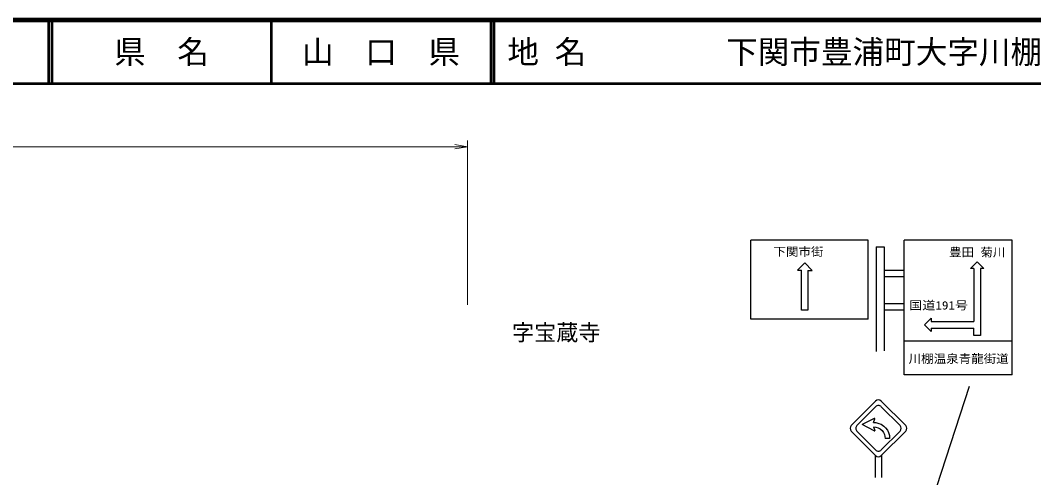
# Model space of a CAD drawing. Units: millimetres, scale not verified. Extents: x 40000 to 680000, y 20000 to 380000.
# Drawn here: x 293268 to 453701, y 307640 to 380000 of the extents above; entities that cross this region are included whole.
import ezdxf
from ezdxf.enums import TextEntityAlignment as Align

# ---------------------------------------------------------------- set-up
doc = ezdxf.new("R2010")
doc.units = ezdxf.units.MM
doc.header["$LTSCALE"] = 1000
doc.layers.add('M-BMK-HTXT', color=7, linetype='Continuous')
doc.layers.add('M-TTL-TXT', color=7, linetype='Continuous')
for name, color, linetype, lineweight in [('M-STR-HTXT', 7, 'Continuous', 13), ('M-STR-STRC', 7, 'Continuous', 25), ('M-TTL', 2, 'Continuous', 140), ('M-TTL-LINE', 7, 'Continuous', 50)]:
    doc.layers.add(name, color=color, linetype=linetype, lineweight=lineweight)
doc.styles.add('ＭＳ ゴシック', font='')
doc.styles.get('ＭＳ ゴシック').set_extended_font_data('MS Gothic')

# ---------------------------------------------------------------- blocks, each defined once
blk = doc.blocks.new('open_arrow')
at = {"color": 0, "linetype": 'Continuous', "lineweight": -2}
blk.add_lwpolyline([(7.5, 1.25), (0, 0), (7.5, -1.25)], dxfattribs=at)

msp = doc.modelspace()

# ---------------------------------------------------------------- linework, layer by layer
at = {"layer": 'M-STR-HTXT'}
for p, q in [((364088, 335000), (364088, 361000)), ((88295, 360000), (364088, 360000))]:
    msp.add_line(p, q, dxfattribs=at)
at = {"layer": 'M-STR-STRC'}
for p, q in [((408932, 332715), (408932, 345236)), ((427508, 345236), (408932, 345236)), ((427508, 332715), (427508, 345236)), ((450306, 345236), (433202, 345236)), ((433202, 323906), (433202, 345236)), ((450306, 323906), (450306, 345236)), ((428780, 344151), (430043, 344151)), ((428780, 344151), (428780, 327613)), ((430043, 344151), (430043, 327689)), ((443712, 340758), (444765, 341811)), ((444765, 341811), (445818, 340758)), ((417450, 341629), (416280, 340459)), ((416280, 340459), (416940, 340459)), ((416940, 334124), (416940, 340459)), ((418652, 340427), (417450, 341629)), ((417943, 340427), (417936, 334124)), ((417943, 340427), (418652, 340427)), ((430043, 340465), (433202, 340465)), ((444239, 340758), (443712, 340758)), ((444239, 340758), (444239, 332334)), ((445818, 340758), (445292, 340758)), ((445292, 340758), (445292, 330134)), ((433202, 339412), (430043, 339412)), ((417932, 334124), (416940, 334124)), ((430043, 335200), (433202, 335200)), ((433202, 334147), (430043, 334147)), ((427508, 332715), (408932, 332715)), ((436392, 331807), (437445, 332860)), ((437445, 332860), (437445, 332334)), ((437445, 332334), (444239, 332334)), ((437445, 330754), (436392, 331807)), ((437445, 331281), (444239, 331281)), ((437445, 331281), (437445, 330754)), ((444239, 330136), (444239, 331281)), ((450306, 329225), (433202, 329225)), ((445284, 330134), (444239, 330136)), ((450306, 323906), (433202, 323906)), ((429271, 278387), (443512, 322113)), ((428678, 319765), (424814, 315900)), ((429569, 319765), (433434, 315900)), ((425705, 315900), (428678, 318874)), ((429569, 318874), (432543, 315900)), ((428451, 317018), (426568, 316036)), ((428332, 316389), (428539, 316940)), ((428332, 316389), (428709, 316361)), ((428709, 316361), (429197, 316238)), ((429197, 316238), (429542, 316085)), ((429542, 316085), (429960, 315805)), ((424814, 315009), (428678, 311145)), ((425705, 315009), (428678, 312036)), ((428451, 315054), (426568, 316036)), ((428332, 315683), (428708, 315645)), ((428332, 315683), (428539, 315132)), ((428708, 315645), (429067, 315531)), ((429067, 315531), (429397, 315347)), ((429397, 315347), (429682, 315100)), ((433434, 315009), (429569, 311145)), ((429569, 312036), (432543, 315009)), ((429682, 315100), (429911, 314800)), ((429911, 314800), (430075, 314461)), ((429960, 315805), (430233, 315544)), ((430075, 314461), (430186, 313831)), ((430233, 315544), (430531, 315139)), ((430531, 315139), (430700, 314801)), ((430700, 314801), (430844, 314319)), ((430891, 313831), (430186, 313831)), ((430844, 314319), (430891, 313831)), ((428624, 311190), (428624, 307690)), ((429624, 311190), (429624, 307690))]:
    msp.add_line(p, q, dxfattribs=at)
for centre, radius, start, end in [((429124, 319319), 630, 45, 135), ((429124, 318428), 630, 44.99985, 135), ((428480, 316962), 63, 339.44397, 117.55283), ((425259, 315455), 630, 135, 225), ((426150, 315455), 630, 135, 225.00005), ((428480, 315109), 63, 242.44719, 20.55605), ((432097, 315455), 630, 315.00011, 44.99984), ((432988, 315455), 630, 315, 45), ((429124, 312481), 630, 225.00005, 315.00011), ((429124, 311590), 630, 225, 315)]:
    msp.add_arc(centre, radius, start, end, dxfattribs=at)
at = {"layer": 'M-TTL'}
msp.add_line((680000, 380000), (40000, 380000), dxfattribs=at)
at = {"layer": 'M-TTL-LINE'}
for p, q in [((297750, 380000), (297750, 370000)), ((298250, 380000), (298250, 370000)), ((333000, 380000), (333000, 370000)), ((367750, 380000), (367750, 370000)), ((368250, 380000), (368250, 370000)), ((40000, 370000), (680000, 370000))]:
    msp.add_line(p, q, dxfattribs=at)

# ---------------------------------------------------------------- block references
at = {"layer": 'M-STR-HTXT', "xscale": 267, "yscale": 267, "rotation": 180}
msp.add_blockref('open_arrow', (364088, 360000), dxfattribs=at)

# ---------------------------------------------------------------- texts
at = {"layer": 'M-BMK-HTXT', "style": 'ＭＳ ゴシック'}
msp.add_text('字宝蔵寺', height=2566, dxfattribs=at).set_placement((378107, 330608), align=Align.MIDDLE_CENTER)
at = {"layer": 'M-STR-STRC', "style": 'ＭＳ ゴシック', "width": 1.1}
msp.add_text('下関市街', height=1320, dxfattribs=at).set_placement((412500, 342332), align=Align.BOTTOM_LEFT)
at = {"layer": 'M-STR-STRC', "style": 'ＭＳ ゴシック'}
for s, width, p in [('豊田 菊川', 1.1, (444758, 343297)), ('国道191号', 1.15, (438644, 334905)), ('川棚温泉青龍街道', 1.1, (441821, 326454))]:
    msp.add_text(s, height=1320, dxfattribs=dict(at, width=width)).set_placement(p, align=Align.MIDDLE_CENTER)
at = {"layer": 'M-TTL-TXT', "style": 'ＭＳ ゴシック'}
for s, p in [('県\u3000名', (315625, 375000)), ('山\u3000口\u3000県', (350375, 375000))]:
    msp.add_text(s, height=3666, dxfattribs=at).set_placement(p, align=Align.MIDDLE_CENTER)
for s, p in [('地 名', (370380, 375000)), ('下関市豊浦町大字川棚', (405024, 375000))]:
    msp.add_text(s, height=3666, dxfattribs=at).set_placement(p, align=Align.MIDDLE_LEFT)

doc.saveas('drawing.dxf')
